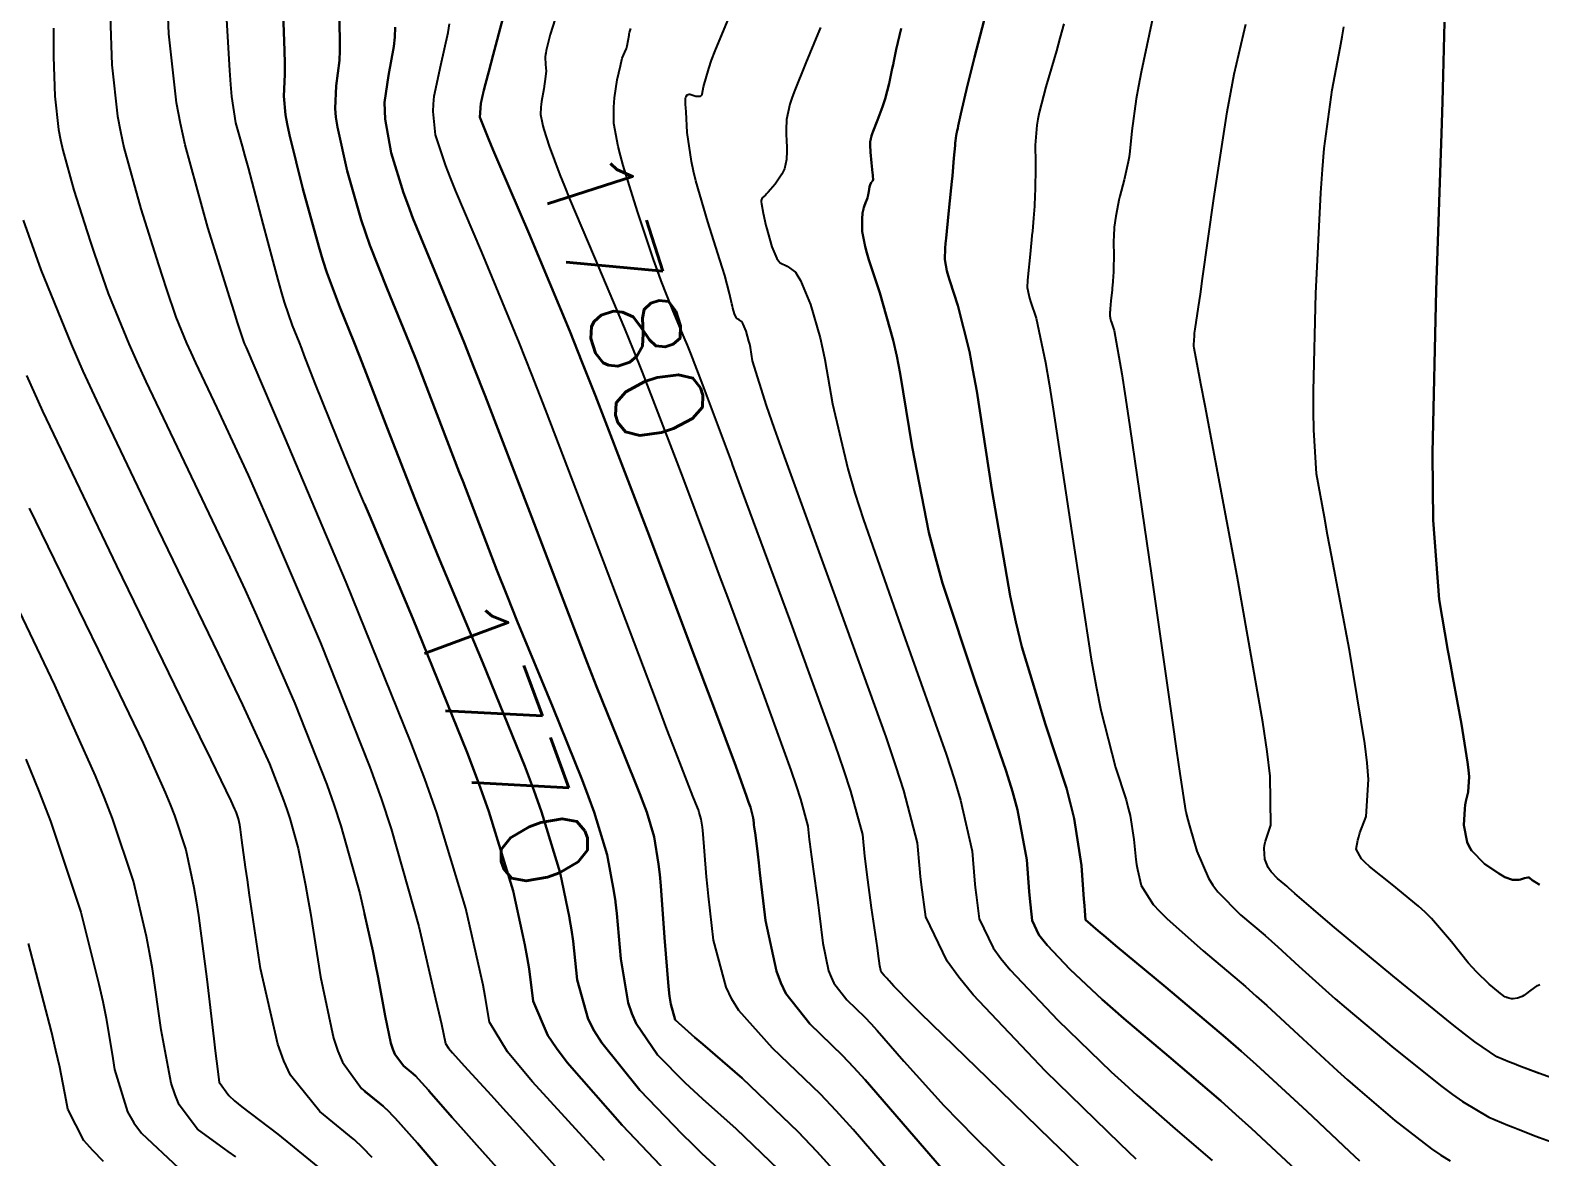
# Model space of a CAD drawing. Header units: metres. Extents: x 837475 to 838479, y 1189012 to 1191015.
# Drawn here: x 837810.7 to 837875, y 1189465.3 to 1189513.3 of the extents above; entities that cross this region are included whole.
import ezdxf

# ---------------------------------------------------------------- set-up
doc = ezdxf.new("R2010")
doc.units = ezdxf.units.M
doc.header["$LTSCALE"] = 0.3
doc.layers.add('COTAS 10', color=1, linetype='Continuous')
doc.layers.add('COTAS INT', color=252, linetype='Continuous')
doc.styles.get("Standard").update_dxf_attribs({"font": 'simplex.shx'})

msp = doc.modelspace()

# ---------------------------------------------------------------- linework, layer by layer
at = {"layer": 'COTAS 10'}
for points in [[(837821.414, 1189515.208), (837821.518, 1189512.429), (837821.53, 1189511.871), (837821.534, 1189511.406), (837821.491, 1189510.491), (837821.56, 1189509.695), (837821.636, 1189509.304), (837821.735, 1189508.839), (837822.297, 1189506.545), (837822.977, 1189504.082), (837823.15, 1189503.511), (837823.318, 1189502.988), (837823.869, 1189501.5), (837824.489, 1189499.999), (837824.7, 1189499.468), (837824.927, 1189498.886), (837825.89, 1189496.371), (837827.083, 1189493.319), (837825.89, 1189496.371), (837824.927, 1189498.886), (837824.7, 1189499.468), (837824.489, 1189499.999), (837823.869, 1189501.5), (837823.318, 1189502.988), (837823.15, 1189503.511), (837822.977, 1189504.082), (837822.297, 1189506.545), (837821.735, 1189508.839), (837821.636, 1189509.304), (837821.56, 1189509.695), (837821.491, 1189510.491), (837821.534, 1189511.406), (837821.53, 1189511.871), (837821.518, 1189512.429), (837821.414, 1189515.208)], [(837867.276, 1189465.172), (837866.848, 1189465.566), (837865.03, 1189467.28), (837862.875, 1189469.272), (837862.234, 1189469.842), (837861.575, 1189470.419), (837859.035, 1189472.567), (837856.89, 1189474.343), (837856.48, 1189474.686), (837856.149, 1189474.964), (837855.617, 1189475.43), (837855.583, 1189475.811), (837855.566, 1189476.036), (837855.545, 1189476.313), (837855.443, 1189477.743), (837855.132, 1189479.738), (837854.979, 1189480.37), (837854.798, 1189481.038), (837853.904, 1189483.739), (837852.897, 1189487.053), (837852.645, 1189488.108), (837852.404, 1189489.222), (837851.63, 1189493.739), (837850.983, 1189497.924), (837850.822, 1189498.829), (837850.669, 1189499.624), (837850.184, 1189501.578), (837849.835, 1189502.63), (837849.768, 1189502.857), (837849.713, 1189503.055), (837849.623, 1189503.536), (837849.643, 1189504.015), (837849.658, 1189504.211), (837849.677, 1189504.436), (837849.78, 1189505.478), (837849.895, 1189506.586), (837849.921, 1189506.852), (837849.945, 1189507.1), (837850.012, 1189507.848), (837850.058, 1189508.38), (837850.069, 1189508.492), (837850.08, 1189508.588), (837850.111, 1189508.808), (837850.156, 1189509.023), (837850.175, 1189509.117), (837850.197, 1189509.224), (837850.301, 1189509.736), (837850.59, 1189510.951), (837850.729, 1189511.503), (837850.893, 1189512.148), (837851.698, 1189515.255)], [(837851.698, 1189515.255), (837850.893, 1189512.148), (837850.729, 1189511.503), (837850.59, 1189510.951), (837850.301, 1189509.736), (837850.197, 1189509.224), (837850.175, 1189509.117), (837850.156, 1189509.023), (837850.111, 1189508.808), (837850.08, 1189508.588), (837850.069, 1189508.492), (837850.058, 1189508.38), (837850.012, 1189507.848), (837849.945, 1189507.1), (837849.921, 1189506.852), (837849.895, 1189506.586), (837849.78, 1189505.478), (837849.677, 1189504.436), (837849.658, 1189504.211), (837849.643, 1189504.015), (837849.623, 1189503.536), (837849.713, 1189503.055), (837849.768, 1189502.857), (837849.835, 1189502.63), (837850.184, 1189501.578), (837850.669, 1189499.624), (837850.822, 1189498.829), (837850.983, 1189497.924), (837851.63, 1189493.739), (837852.404, 1189489.222), (837852.645, 1189488.108), (837852.897, 1189487.053), (837853.904, 1189483.739), (837854.798, 1189481.038), (837854.979, 1189480.37), (837855.132, 1189479.738), (837855.443, 1189477.743), (837855.545, 1189476.313), (837855.566, 1189476.036), (837855.583, 1189475.811), (837855.617, 1189475.43), (837856.149, 1189474.964), (837856.48, 1189474.686), (837856.89, 1189474.343), (837859.035, 1189472.567), (837861.575, 1189470.419), (837862.234, 1189469.842), (837862.875, 1189469.272), (837865.03, 1189467.28), (837866.848, 1189465.566), (837867.276, 1189465.172)], [(837833.032, 1189513.773), (837832.83, 1189513.116), (837832.661, 1189512.426), (837832.642, 1189512.321), (837832.634, 1189512.277), (837832.616, 1189512.147), (837832.623, 1189511.83), (837832.65, 1189511.551), (837832.645, 1189511.445), (837832.634, 1189511.327), (837832.55, 1189510.797), (837832.455, 1189510.258), (837832.439, 1189510.135), (837832.426, 1189510.023), (837832.414, 1189509.712), (837832.479, 1189509.359), (837832.514, 1189509.221), (837832.557, 1189509.066), (837832.776, 1189508.358), (837833.235, 1189507.137), (837833.43, 1189506.657), (837833.653, 1189506.117), (837834.705, 1189503.654), (837835.989, 1189500.599), (837836.359, 1189499.685), (837836.735, 1189498.741), (837838.146, 1189495.086), (837838.466, 1189494.236), (837839.602, 1189491.211), (837840.006, 1189490.129), (837840.411, 1189489.042), (837841.879, 1189485.086), (837843.069, 1189481.793), (837843.298, 1189481.126), (837843.485, 1189480.564), (837843.799, 1189479.418), (837843.854, 1189478.845), (837843.878, 1189478.644), (837843.905, 1189478.426), (837844.035, 1189477.487), (837844.188, 1189476.376), (837844.231, 1189476.049), (837844.273, 1189475.714), (837844.428, 1189474.436), (837844.68, 1189473.255), (837844.784, 1189472.982), (837844.903, 1189472.733), (837845.456, 1189472.026), (837846.223, 1189471.287), (837846.477, 1189471.018), (837846.749, 1189470.72), (837847.88, 1189469.41), (837849.585, 1189467.531), (837850.219, 1189466.874), (837850.922, 1189466.158), (837854.046, 1189463.08)], [(837833.032, 1189513.773), (837832.83, 1189513.116), (837832.661, 1189512.426), (837832.642, 1189512.321), (837832.634, 1189512.277), (837832.616, 1189512.147), (837832.623, 1189511.83), (837832.65, 1189511.551), (837832.645, 1189511.445), (837832.634, 1189511.327), (837832.55, 1189510.797), (837832.455, 1189510.258), (837832.439, 1189510.135), (837832.426, 1189510.023), (837832.414, 1189509.712), (837832.479, 1189509.359), (837832.514, 1189509.221), (837832.557, 1189509.066), (837832.776, 1189508.358), (837833.235, 1189507.137), (837833.43, 1189506.657), (837833.653, 1189506.117), (837834.705, 1189503.654), (837835.989, 1189500.599), (837836.359, 1189499.685), (837836.735, 1189498.741), (837838.146, 1189495.086), (837838.466, 1189494.236), (837839.602, 1189491.211), (837840.006, 1189490.129), (837840.411, 1189489.042), (837841.879, 1189485.086), (837843.069, 1189481.793), (837843.298, 1189481.126), (837843.485, 1189480.564), (837843.799, 1189479.418), (837843.854, 1189478.845), (837843.878, 1189478.644), (837843.905, 1189478.426), (837844.035, 1189477.487), (837844.188, 1189476.376), (837844.231, 1189476.049), (837844.273, 1189475.714), (837844.428, 1189474.436), (837844.68, 1189473.255), (837844.784, 1189472.982), (837844.903, 1189472.733), (837845.456, 1189472.026), (837846.223, 1189471.287), (837846.477, 1189471.018), (837846.749, 1189470.72), (837847.88, 1189469.41), (837849.585, 1189467.531), (837850.219, 1189466.874), (837850.922, 1189466.158), (837854.046, 1189463.08)], [(837870.891, 1189513.632), (837870.842, 1189511.367), (837870.808, 1189510.24), (837870.766, 1189508.896), (837870.542, 1189502.234), (837870.39, 1189495.301), (837870.393, 1189493.786), (837870.416, 1189492.446), (837870.665, 1189489.069), (837871.04, 1189486.895), (837871.143, 1189486.315), (837871.245, 1189485.744), (837871.613, 1189483.758), (837871.88, 1189482.145), (837871.92, 1189481.809), (837871.944, 1189481.521), (837871.906, 1189480.881), (837871.796, 1189480.464), (837871.774, 1189480.317), (837871.756, 1189480.157), (837871.724, 1189479.464), (837871.854, 1189478.735), (837871.939, 1189478.552), (837872.045, 1189478.376), (837872.601, 1189477.811), (837873.206, 1189477.395), (837873.342, 1189477.314), (837873.464, 1189477.247), (837873.792, 1189477.13), (837874.014, 1189477.128), (837874.07, 1189477.134), (837874.123, 1189477.143), (837874.294, 1189477.2), (837874.441, 1189477.234), (837874.478, 1189477.228), (837874.514, 1189477.216), (837874.632, 1189477.117), (837874.92346, 1189476.93382)], [(837874.955, 1189476.914), (837874.632, 1189477.117), (837874.514, 1189477.216), (837874.478, 1189477.228), (837874.441, 1189477.234), (837874.294, 1189477.2), (837874.123, 1189477.143), (837874.07, 1189477.134), (837874.014, 1189477.128), (837873.792, 1189477.13), (837873.464, 1189477.247), (837873.342, 1189477.314), (837873.206, 1189477.395), (837872.601, 1189477.811), (837872.045, 1189478.376), (837871.939, 1189478.552), (837871.854, 1189478.735), (837871.724, 1189479.464), (837871.756, 1189480.157), (837871.774, 1189480.317), (837871.796, 1189480.464), (837871.906, 1189480.881), (837871.944, 1189481.521), (837871.92, 1189481.809), (837871.88, 1189482.145), (837871.613, 1189483.758), (837871.245, 1189485.744), (837871.143, 1189486.315), (837871.04, 1189486.895), (837870.665, 1189489.069), (837870.416, 1189492.446), (837870.393, 1189493.786), (837870.39, 1189495.301), (837870.542, 1189502.234), (837870.766, 1189508.896), (837870.808, 1189510.24), (837870.842, 1189511.367), (837870.891, 1189513.632)], [(837810.392, 1189505.206), (837811.141, 1189503.092), (837812.432, 1189499.927), (837812.939, 1189498.788), (837813.512, 1189497.536), (837816.123, 1189492.062), (837818.699, 1189486.746), (837819.249, 1189485.593), (837819.729, 1189484.578), (837820.872, 1189482.062), (837821.477, 1189480.528), (837821.616, 1189480.132), (837821.743, 1189479.749), (837822.102, 1189478.467), (837822.417, 1189476.899), (837822.517, 1189476.335), (837822.623, 1189475.714), (837823.05, 1189473.001), (837823.6, 1189470.397), (837823.783, 1189469.845), (837823.979, 1189469.366), (837824.797, 1189468.244), (837825.712, 1189467.495), (837825.97, 1189467.252), (837826.103, 1189467.119), (837826.23, 1189466.992), (837827.182, 1189465.924), (837828.475, 1189464.406)], [(837840.5, 1189464.365), (837839.287, 1189465.48), (837838.884, 1189465.876), (837838.451, 1189466.308), (837836.644, 1189468.182), (837835.018, 1189470.189), (837834.7, 1189470.707), (837834.438, 1189471.207), (837833.969, 1189472.874), (837833.8, 1189474.52), (837833.727, 1189475.008), (837833.647, 1189475.49), (837833.643, 1189475.509), (837833.248, 1189477.431), (837832.458, 1189480.026), (837832.126, 1189480.95), (837831.744, 1189481.964), (837829.954, 1189486.371), (837828.047, 1189490.939), (837827.591, 1189492.056), (837827.165, 1189493.108), (837827.083, 1189493.319), (837827.165, 1189493.108), (837827.591, 1189492.056), (837828.047, 1189490.939), (837829.954, 1189486.371), (837831.744, 1189481.964), (837832.126, 1189480.95), (837832.458, 1189480.026), (837833.248, 1189477.431), (837833.643, 1189475.509), (837833.647, 1189475.49), (837833.727, 1189475.008), (837833.8, 1189474.52), (837833.969, 1189472.874), (837834.438, 1189471.207), (837834.7, 1189470.707), (837835.018, 1189470.189), (837836.644, 1189468.182), (837838.451, 1189466.308), (837838.884, 1189465.876), (837839.287, 1189465.48), (837840.5, 1189464.365)], [(837813.815, 1189465.139), (837813.352, 1189465.605), (837812.971, 1189466.041), (837812.293, 1189467.376), (837812.223, 1189467.748), (837811.955, 1189469.155), (837811.79, 1189469.87), (837811.593, 1189470.682), (837810.621, 1189474.421)], [(837828.475, 1189464.406), (837827.182, 1189465.924), (837826.23, 1189466.992), (837826.103, 1189467.119), (837825.97, 1189467.252), (837825.712, 1189467.495), (837824.92346, 1189468.14048)]]:
    msp.add_lwpolyline(points, dxfattribs=at)
at = {"layer": 'COTAS INT'}
for points in [[(837835.14, 1189465.186), (837832.075, 1189468.54), (837831.488, 1189469.23), (837831.013, 1189469.816), (837830.239, 1189471.072), (837830.064, 1189472.167), (837829.967, 1189472.652), (837829.848, 1189473.215), (837829.241, 1189475.907), (837828.005, 1189479.987), (837827.49, 1189481.425), (837826.9, 1189482.998), (837824.144, 1189489.794), (837821.519, 1189495.994), (837821.011, 1189497.191), (837820.598, 1189498.162), (837819.899, 1189499.794), (837819.831, 1189499.936), (837819.817, 1189499.969), (837819.803, 1189499.998), (837819.77, 1189500.08), (837819.523, 1189500.857), (837819.375, 1189501.324), (837819.193, 1189501.901), (837818.25, 1189504.896), (837817.285, 1189508.417), (837817.089, 1189509.325), (837816.925, 1189510.205), (837816.591, 1189513.144), (837816.488, 1189515.614)], [(837823.818, 1189515.189), (837823.874, 1189512.925), (837823.868, 1189512.434), (837823.853, 1189512.002), (837823.718, 1189510.931), (837823.67, 1189509.957), (837823.709, 1189509.587), (837823.77, 1189509.172), (837824.181, 1189507.308), (837824.781, 1189505.229), (837824.963, 1189504.679), (837825.151, 1189504.139), (837825.884, 1189502.281), (837826.827, 1189499.998), (837827.148, 1189499.19), (837827.494, 1189498.306), (837828.957, 1189494.48), (837829.116, 1189494.068), (837830.559, 1189490.317), (837830.993, 1189489.22), (837831.422, 1189488.148), (837832.935, 1189484.48), (837834.194, 1189481.381), (837834.462, 1189480.668), (837834.696, 1189480.018), (837835.251, 1189478.194), (837835.541, 1189476.655), (837835.604, 1189476.211), (837835.541, 1189476.655), (837835.251, 1189478.194), (837834.696, 1189480.018), (837834.462, 1189480.668), (837834.194, 1189481.381), (837832.935, 1189484.48), (837831.422, 1189488.148), (837830.993, 1189489.22), (837830.559, 1189490.317), (837829.116, 1189494.068), (837828.957, 1189494.48), (837827.494, 1189498.306), (837827.148, 1189499.19), (837826.827, 1189499.998), (837825.884, 1189502.281), (837825.151, 1189504.139), (837824.963, 1189504.679), (837824.781, 1189505.229), (837824.181, 1189507.308), (837823.77, 1189509.172), (837823.709, 1189509.587), (837823.67, 1189509.957), (837823.718, 1189510.931), (837823.853, 1189512.002), (837823.868, 1189512.434), (837823.874, 1189512.925), (837823.818, 1189515.189)], [(837824.92346, 1189493.13372), (837825.146, 1189492.606), (837826.974, 1189488.261), (837829.294, 1189482.547), (837829.789, 1189481.233), (837830.22, 1189480.034), (837831.244, 1189476.669), (837831.659, 1189474.759), (837831.244, 1189476.669), (837830.22, 1189480.034), (837829.789, 1189481.233), (837829.294, 1189482.547), (837826.974, 1189488.261), (837825.146, 1189492.606), (837824.672, 1189493.73), (837824.188, 1189494.891), (837823.771, 1189495.899), (837822.822, 1189498.261), (837822.361, 1189499.466), (837822.252, 1189499.745), (837822.151, 1189499.999), (837821.854, 1189500.719), (837821.514, 1189501.725), (837821.385, 1189502.161), (837821.242, 1189502.664), (837820.604, 1189505.049), (837819.98, 1189507.431), (837819.846, 1189507.932), (837819.729, 1189508.365), (837819.447, 1189509.358), (837819.276, 1189510.473), (837819.23, 1189510.984), (837819.183, 1189511.582), (837819.018, 1189514.47)], [(837857.766, 1189465.249), (837857.093, 1189465.893), (837853.908, 1189468.988), (837850.83, 1189472.243), (837850.225, 1189472.989), (837849.726, 1189473.668), (837848.818, 1189475.557), (837848.636, 1189476.922), (837848.595, 1189477.269), (837848.558, 1189477.604), (837848.46, 1189478.704), (837847.88, 1189480.935), (837847.54, 1189481.982), (837847.121, 1189483.215), (837844.961, 1189489.223), (837842.798, 1189495.151), (837842.378, 1189496.335), (837842.035, 1189497.319), (837841.443, 1189499.223), (837841.347, 1189499.786), (837841.318, 1189499.926), (837841.287, 1189500.059), (837841.164, 1189500.481), (837841.039, 1189500.785), (837841.006, 1189500.844), (837840.975, 1189500.892), (837840.87, 1189500.971), (837840.78, 1189501.013), (837840.758, 1189501.037), (837840.737, 1189501.066), (837840.674, 1189501.217), (837840.608, 1189501.463), (837840.586, 1189501.553), (837840.563, 1189501.652), (837840.464, 1189502.088), (837840.256, 1189502.858), (837840.163, 1189503.168), (837840.054, 1189503.52), (837839.536, 1189505.141), (837839.026, 1189506.876), (837838.922, 1189507.3), (837838.836, 1189507.7), (837838.66, 1189508.94), (837838.608, 1189509.819), (837838.599, 1189509.991), (837838.592, 1189510.132), (837838.587, 1189510.386), (837838.604, 1189510.44), (837838.611, 1189510.456), (837838.619, 1189510.473), (837838.656, 1189510.536), (837838.738, 1189510.568), (837838.775, 1189510.565), (837838.817, 1189510.557), (837839.02, 1189510.485), (837839.218, 1189510.482), (837839.258, 1189510.517), (837839.292, 1189510.568), (837839.359, 1189510.881), (837839.574, 1189511.666), (837839.7, 1189512.015), (837839.856, 1189512.42), (837840.662, 1189514.356)], [(837857.766, 1189465.249), (837857.093, 1189465.893), (837853.908, 1189468.988), (837850.83, 1189472.243), (837850.225, 1189472.989), (837849.726, 1189473.668), (837848.818, 1189475.557), (837848.636, 1189476.922), (837848.595, 1189477.269), (837848.558, 1189477.604), (837848.46, 1189478.704), (837847.88, 1189480.935), (837847.54, 1189481.982), (837847.121, 1189483.215), (837844.961, 1189489.223), (837842.798, 1189495.151), (837842.378, 1189496.335), (837842.035, 1189497.319), (837841.443, 1189499.223), (837841.347, 1189499.786), (837841.318, 1189499.926), (837841.287, 1189500.059), (837841.164, 1189500.481), (837841.039, 1189500.785), (837841.006, 1189500.844), (837840.975, 1189500.892), (837840.87, 1189500.971), (837840.78, 1189501.013), (837840.758, 1189501.037), (837840.737, 1189501.066), (837840.674, 1189501.217), (837840.608, 1189501.463), (837840.586, 1189501.553), (837840.563, 1189501.652), (837840.464, 1189502.088), (837840.256, 1189502.858), (837840.163, 1189503.168), (837840.054, 1189503.52), (837839.536, 1189505.141), (837839.026, 1189506.876), (837838.922, 1189507.3), (837838.836, 1189507.7), (837838.66, 1189508.94), (837838.608, 1189509.819), (837838.599, 1189509.991), (837838.592, 1189510.132), (837838.587, 1189510.386), (837838.604, 1189510.44), (837838.611, 1189510.456), (837838.619, 1189510.473), (837838.656, 1189510.536), (837838.738, 1189510.568), (837838.775, 1189510.565), (837838.817, 1189510.557), (837839.02, 1189510.485), (837839.218, 1189510.482), (837839.258, 1189510.517), (837839.292, 1189510.568), (837839.359, 1189510.881), (837839.574, 1189511.666), (837839.7, 1189512.015), (837839.856, 1189512.42), (837840.662, 1189514.356)], [(837858.57, 1189514.248), (837857.987, 1189511.506), (837857.871, 1189510.905), (837857.774, 1189510.372), (837857.587, 1189509.016), (837857.5, 1189508.141), (837857.466, 1189507.911), (837857.428, 1189507.686), (837857.254, 1189506.919), (837857.077, 1189506.237), (837857.036, 1189506.066), (837857, 1189505.903), (837856.9, 1189505.378), (837856.84, 1189504.908), (837856.829, 1189504.78), (837856.821, 1189504.652), (837856.811, 1189504.197), (837856.815, 1189503.779), (837856.815, 1189503.576), (837856.81, 1189503.26), (837856.801, 1189502.984), (837856.793, 1189502.838), (837856.776, 1189502.587), (837856.752, 1189502.313), (837856.744, 1189502.227), (837856.735, 1189502.136), (837856.697, 1189501.77), (837856.664, 1189501.434), (837856.658, 1189501.361), (837856.653, 1189501.297), (837856.646, 1189501.143), (837856.676, 1189500.987), (837856.693, 1189500.923), (837856.715, 1189500.85), (837856.828, 1189500.51), (837857.157, 1189498.668), (837857.315, 1189497.648), (837857.503, 1189496.407), (837858.421, 1189490.082), (837859.316, 1189483.823), (837859.489, 1189482.623), (837859.63, 1189481.655), (837859.866, 1189480.082), (837859.886, 1189480.023), (837859.89, 1189480.008), (837859.893, 1189479.994), (837859.9, 1189479.95), (837859.97, 1189479.682), (837860.014, 1189479.527), (837860.068, 1189479.337), (837860.35, 1189478.356), (837860.848, 1189477.206), (837861.038, 1189476.908), (837861.25, 1189476.619), (837862.206, 1189475.649), (837863.259, 1189474.759), (837863.532, 1189474.52), (837863.797, 1189474.284), (837864.69, 1189473.459), (837865.824, 1189472.433), (837866.241, 1189472.071), (837866.703, 1189471.675), (837868.743, 1189469.962), (837870.781, 1189468.337), (837871.241, 1189467.995), (837871.657, 1189467.701), (837872.782, 1189467.032), (837873.596, 1189466.689), (837873.815, 1189466.599), (837874.031, 1189466.513), (837874.789, 1189466.222), (837874.92346, 1189466.17117)], [(837858.57, 1189514.248), (837857.987, 1189511.506), (837857.871, 1189510.905), (837857.774, 1189510.372), (837857.587, 1189509.016), (837857.5, 1189508.141), (837857.466, 1189507.911), (837857.428, 1189507.686), (837857.254, 1189506.919), (837857.077, 1189506.237), (837857.036, 1189506.066), (837857, 1189505.903), (837856.9, 1189505.378), (837856.84, 1189504.908), (837856.829, 1189504.78), (837856.821, 1189504.652), (837856.811, 1189504.197), (837856.815, 1189503.779), (837856.815, 1189503.576), (837856.81, 1189503.26), (837856.801, 1189502.984), (837856.793, 1189502.838), (837856.776, 1189502.587), (837856.752, 1189502.313), (837856.744, 1189502.227), (837856.735, 1189502.136), (837856.697, 1189501.77), (837856.664, 1189501.434), (837856.658, 1189501.361), (837856.653, 1189501.297), (837856.646, 1189501.143), (837856.676, 1189500.987), (837856.693, 1189500.923), (837856.715, 1189500.85), (837856.828, 1189500.51), (837857.157, 1189498.668), (837857.315, 1189497.648), (837857.503, 1189496.407), (837858.421, 1189490.082), (837859.316, 1189483.823), (837859.489, 1189482.623), (837859.63, 1189481.655), (837859.866, 1189480.082), (837859.886, 1189480.023), (837859.89, 1189480.008), (837859.893, 1189479.994), (837859.9, 1189479.95), (837859.97, 1189479.682), (837860.014, 1189479.527), (837860.068, 1189479.337), (837860.35, 1189478.356), (837860.848, 1189477.206), (837861.038, 1189476.908), (837861.25, 1189476.619), (837862.206, 1189475.649), (837863.259, 1189474.759), (837863.532, 1189474.52), (837863.797, 1189474.284), (837864.69, 1189473.459), (837865.824, 1189472.433), (837866.241, 1189472.071), (837866.703, 1189471.675), (837868.743, 1189469.962), (837870.781, 1189468.337), (837871.241, 1189467.995), (837871.657, 1189467.701), (837872.782, 1189467.032), (837873.596, 1189466.689), (837873.815, 1189466.599), (837874.031, 1189466.513), (837874.789, 1189466.222), (837875.408, 1189465.988)], [(837814.09, 1189513.89), (837814.165, 1189511.818), (837814.413, 1189509.634), (837814.535, 1189508.98), (837814.68, 1189508.304), (837815.397, 1189505.687), (837816.155, 1189503.305), (837816.326, 1189502.777), (837816.479, 1189502.306), (837816.894, 1189501.084), (837817.346, 1189499.974), (837817.524, 1189499.575), (837817.725, 1189499.136), (837818.641, 1189497.216), (837819.965, 1189494.357), (837820.424, 1189493.325), (837820.922, 1189492.188), (837823.053, 1189487.216), (837825.15, 1189481.927), (837825.626, 1189480.59), (837826.057, 1189479.309), (837827.237, 1189475.145), (837827.95, 1189472.069), (837828.086, 1189471.474), (837828.196, 1189470.99), (837828.374, 1189470.171), (837828.5, 1189469.969), (837828.577, 1189469.874), (837828.672, 1189469.762), (837829.169, 1189469.218), (837830.313, 1189467.972), (837830.816, 1189467.417), (837831.399, 1189466.772), (837834.179, 1189463.685)], [(837848.724, 1189463.031), (837845.722, 1189466.506), (837845.001, 1189467.296), (837844.327, 1189468.011), (837842.292, 1189469.969), (837840.857, 1189471.569), (837840.562, 1189472.057), (837840.311, 1189472.565), (837839.774, 1189474.562), (837839.565, 1189476.438), (837839.521, 1189476.868), (837839.482, 1189477.26), (837839.391, 1189478.357), (837839.339, 1189479.08), (837839.325, 1189479.237), (837839.31, 1189479.375), (837839.259, 1189479.718), (837839.172, 1189480.003), (837839.135, 1189480.104), (837839.094, 1189480.216), (837838.897, 1189480.699), (837838.173, 1189482.566), (837837.798, 1189483.549), (837837.348, 1189484.734), (837835.092, 1189490.699), (837832.626, 1189497.147), (837832.043, 1189498.636), (837831.503, 1189499.997), (837829.914, 1189503.844), (837828.817, 1189506.441), (837828.588, 1189507.014), (837828.391, 1189507.523), (837827.947, 1189508.835), (837827.84, 1189509.837), (837827.854, 1189510.152), (837827.888, 1189510.482), (837828.171, 1189511.81), (837828.49, 1189513.193), (837828.546, 1189513.559)], [(837848.724, 1189463.031), (837845.722, 1189466.506), (837845.001, 1189467.296), (837844.327, 1189468.011), (837842.292, 1189469.969), (837840.857, 1189471.569), (837840.562, 1189472.057), (837840.311, 1189472.565), (837839.774, 1189474.562), (837839.565, 1189476.438), (837839.521, 1189476.868), (837839.482, 1189477.26), (837839.391, 1189478.357), (837839.339, 1189479.08), (837839.325, 1189479.237), (837839.31, 1189479.375), (837839.259, 1189479.718), (837839.172, 1189480.003), (837839.135, 1189480.104), (837839.094, 1189480.216), (837838.897, 1189480.699), (837838.173, 1189482.566), (837837.798, 1189483.549), (837837.348, 1189484.734), (837835.092, 1189490.699), (837832.626, 1189497.147), (837832.043, 1189498.636), (837831.503, 1189499.997), (837829.914, 1189503.844), (837828.817, 1189506.441), (837828.588, 1189507.014), (837828.391, 1189507.523), (837827.947, 1189508.835), (837827.84, 1189509.837), (837827.854, 1189510.152), (837827.888, 1189510.482), (837828.171, 1189511.81), (837828.49, 1189513.193), (837828.546, 1189513.559)], [(837830.808, 1189513.789), (837830.398, 1189512.249), (837830.209, 1189511.538), (837830.398, 1189512.249), (837830.808, 1189513.789)], [(837854.69, 1189513.563), (837854.525, 1189512.96), (837854.373, 1189512.412), (837853.927, 1189510.882), (837853.636, 1189509.785), (837853.581, 1189509.509), (837853.538, 1189509.246), (837853.475, 1189508.397), (837853.481, 1189507.664), (837853.481, 1189507.474), (837853.48, 1189507.29), (837853.47, 1189506.673), (837853.451, 1189506.109), (837853.444, 1189505.958), (837853.436, 1189505.81), (837853.4, 1189505.295), (837853.351, 1189504.735), (837853.334, 1189504.559), (837853.316, 1189504.373), (837853.239, 1189503.624), (837853.17, 1189502.935), (837853.158, 1189502.786), (837853.148, 1189502.656), (837853.135, 1189502.339), (837853.194, 1189502.021), (837853.23, 1189501.89), (837853.275, 1189501.74), (837853.506, 1189501.044), (837853.913, 1189499.146), (837854.069, 1189498.239), (837854.243, 1189497.165), (837855.025, 1189491.91), (837855.86, 1189486.522), (837856.067, 1189485.366), (837856.264, 1189484.354), (837856.885, 1189481.91), (837857.342, 1189480.53), (837857.435, 1189480.189), (837857.512, 1189479.866), (837857.672, 1189478.847), (837857.758, 1189477.997), (837857.79, 1189477.781), (837857.826, 1189477.574), (837857.984, 1189476.893), (837858.498, 1189476.085), (837858.759, 1189475.797), (837859.07, 1189475.481), (837860.62, 1189474.108), (837862.417, 1189472.589), (837862.883, 1189472.181), (837863.336, 1189471.778), (837864.86, 1189470.369), (837866.336, 1189469), (837866.759, 1189468.621), (837867.187, 1189468.244), (837868.784, 1189466.884), (837870.339, 1189465.689), (837870.742, 1189465.415), (837871.132, 1189465.166)], [(837854.69, 1189513.563), (837854.525, 1189512.96), (837854.373, 1189512.412), (837853.927, 1189510.882), (837853.636, 1189509.785), (837853.581, 1189509.509), (837853.538, 1189509.246), (837853.475, 1189508.397), (837853.481, 1189507.664), (837853.481, 1189507.474), (837853.48, 1189507.29), (837853.47, 1189506.673), (837853.451, 1189506.109), (837853.444, 1189505.958), (837853.436, 1189505.81), (837853.4, 1189505.295), (837853.351, 1189504.735), (837853.334, 1189504.559), (837853.316, 1189504.373), (837853.239, 1189503.624), (837853.17, 1189502.935), (837853.158, 1189502.786), (837853.148, 1189502.656), (837853.135, 1189502.339), (837853.194, 1189502.021), (837853.23, 1189501.89), (837853.275, 1189501.74), (837853.506, 1189501.044), (837853.913, 1189499.146), (837854.069, 1189498.239), (837854.243, 1189497.165), (837855.025, 1189491.91), (837855.86, 1189486.522), (837856.067, 1189485.366), (837856.264, 1189484.354), (837856.885, 1189481.91), (837857.342, 1189480.53), (837857.435, 1189480.189), (837857.512, 1189479.866), (837857.672, 1189478.847), (837857.758, 1189477.997), (837857.79, 1189477.781), (837857.826, 1189477.574), (837857.984, 1189476.893), (837858.498, 1189476.085), (837858.759, 1189475.797), (837859.07, 1189475.481), (837860.62, 1189474.108), (837862.417, 1189472.589), (837862.883, 1189472.181), (837863.336, 1189471.778), (837864.86, 1189470.369), (837866.336, 1189469), (837866.759, 1189468.621), (837867.187, 1189468.244), (837868.784, 1189466.884), (837870.339, 1189465.689), (837870.742, 1189465.415), (837871.132, 1189465.166)], [(837874.92346, 1189468.89123), (837874.061, 1189469.216), (837873.856, 1189469.296), (837873.668, 1189469.37), (837873.124, 1189469.593), (837872.181, 1189470.237), (837871.74, 1189470.576), (837871.222, 1189470.984), (837868.702, 1189473.041), (837866.219, 1189475.106), (837865.723, 1189475.52), (837865.312, 1189475.867), (837864.521, 1189476.548), (837864.259, 1189476.79), (837864.181, 1189476.859), (837864.101, 1189476.929), (837863.792, 1189477.19), (837863.51, 1189477.479), (837863.447, 1189477.566), (837863.391, 1189477.656), (837863.24, 1189478.009), (837863.215, 1189478.459), (837863.237, 1189478.609), (837863.272, 1189478.772), (837863.503, 1189479.454), (837863.475, 1189481.54), (837863.346, 1189482.588), (837863.165, 1189483.84), (837862.075, 1189490.058), (837860.7, 1189497.303), (837860.522, 1189498.242), (837860.235, 1189499.759), (837860.229, 1189499.84), (837860.229, 1189499.912), (837860.233, 1189500.09), (837860.246, 1189500.291), (837860.256, 1189500.395), (837860.284, 1189500.569), (837860.425, 1189501.522), (837860.503, 1189502.065), (837860.598, 1189502.728), (837861.079, 1189506.13), (837861.647, 1189509.815), (837861.796, 1189510.658), (837861.941, 1189511.423), (837862.437, 1189513.544)], [(837875.76, 1189468.597), (837874.94, 1189468.885), (837874.061, 1189469.216), (837873.856, 1189469.296), (837873.668, 1189469.37), (837873.124, 1189469.593), (837872.181, 1189470.237), (837871.74, 1189470.576), (837871.222, 1189470.984), (837868.702, 1189473.041), (837866.219, 1189475.106), (837865.723, 1189475.52), (837865.312, 1189475.867), (837864.521, 1189476.548), (837864.259, 1189476.79), (837864.181, 1189476.859), (837864.101, 1189476.929), (837863.792, 1189477.19), (837863.51, 1189477.479), (837863.447, 1189477.566), (837863.391, 1189477.656), (837863.24, 1189478.009), (837863.215, 1189478.459), (837863.237, 1189478.609), (837863.272, 1189478.772), (837863.503, 1189479.454), (837863.475, 1189481.54), (837863.346, 1189482.588), (837863.165, 1189483.84), (837862.075, 1189490.058), (837860.7, 1189497.303), (837860.522, 1189498.242), (837860.235, 1189499.759), (837860.229, 1189499.84), (837860.229, 1189499.912), (837860.233, 1189500.09), (837860.246, 1189500.291), (837860.256, 1189500.395), (837860.284, 1189500.569), (837860.425, 1189501.522), (837860.503, 1189502.065), (837860.598, 1189502.728), (837861.079, 1189506.13), (837861.647, 1189509.815), (837861.796, 1189510.658), (837861.941, 1189511.423), (837862.437, 1189513.544)], [(837811.68, 1189513.383), (837811.684, 1189512.749), (837811.691, 1189512.167), (837811.738, 1189510.493), (837811.901, 1189509.063), (837811.98, 1189508.634), (837812.076, 1189508.192), (837812.545, 1189506.479), (837813.117, 1189504.708), (837813.276, 1189504.23), (837813.436, 1189503.756), (837814.017, 1189502.088), (837814.889, 1189499.951), (837815.232, 1189499.182), (837815.619, 1189498.336), (837819.332, 1189490.551), (837819.836, 1189489.459), (837820.325, 1189488.383), (837821.963, 1189484.639), (837823.322, 1189481.189), (837823.636, 1189480.298), (837823.922, 1189479.435), (837824.728, 1189476.552), (837825.275, 1189474.11), (837825.397, 1189473.525), (837825.506, 1189472.981), (837825.796, 1189471.343), (837826.042, 1189470.178), (837826.124, 1189469.931), (837826.212, 1189469.716), (837826.578, 1189469.214), (837826.987, 1189468.879), (837827.103, 1189468.77), (837827.219, 1189468.654), (837827.645, 1189468.176), (837827.681, 1189468.136), (837828.65, 1189467.022), (837829.131, 1189466.48), (837829.7, 1189465.841), (837831.891, 1189463.398)], [(837826.231, 1189513.421), (837826.207, 1189512.997), (837826.171, 1189512.597), (837825.945, 1189511.37), (837825.779, 1189510.22), (837825.781, 1189509.869), (837825.805, 1189509.505), (837826.064, 1189508.071), (837826.586, 1189506.376), (837826.775, 1189505.846), (837826.984, 1189505.29), (837827.899, 1189503.063), (837829.165, 1189499.997), (837829.595, 1189498.913), (837830.06, 1189497.726), (837832.025, 1189492.59), (837833.954, 1189487.526), (837834.395, 1189486.385), (837834.797, 1189485.357), (837835.916, 1189482.59), (837836.644, 1189480.799), (837836.799, 1189480.386), (837836.934, 1189480.011), (837837.255, 1189478.956), (837837.439, 1189477.802), (837837.488, 1189477.364), (837837.535, 1189476.874), (837837.699, 1189474.676), (837837.864, 1189472.598), (837837.912, 1189472.184), (837837.961, 1189471.839), (837838.148, 1189471.178), (837838.703, 1189470.672), (837838.984, 1189470.426), (837839.321, 1189470.134), (837840.997, 1189468.697), (837843.386, 1189466.4), (837844.173, 1189465.567), (837845.013, 1189464.648)], [(837845.013, 1189464.648), (837844.173, 1189465.567), (837843.386, 1189466.4), (837840.997, 1189468.697), (837839.321, 1189470.134), (837838.984, 1189470.426), (837838.703, 1189470.672), (837838.148, 1189471.178), (837837.961, 1189471.839), (837837.912, 1189472.184), (837837.864, 1189472.598), (837837.699, 1189474.676), (837837.535, 1189476.874), (837837.488, 1189477.364), (837837.439, 1189477.802), (837837.255, 1189478.956), (837836.934, 1189480.011), (837836.799, 1189480.386), (837836.644, 1189480.799), (837835.916, 1189482.59), (837834.797, 1189485.357), (837834.395, 1189486.385), (837833.954, 1189487.526), (837832.025, 1189492.59), (837830.06, 1189497.726), (837829.595, 1189498.913), (837829.165, 1189499.997), (837827.899, 1189503.063), (837826.984, 1189505.29), (837826.775, 1189505.846), (837826.586, 1189506.376), (837826.064, 1189508.071), (837825.805, 1189509.505), (837825.781, 1189509.869), (837825.779, 1189510.22), (837825.945, 1189511.37), (837826.171, 1189512.597), (837826.207, 1189512.997), (837826.231, 1189513.421)], [(837855.468, 1189464.777), (837854.827, 1189465.4), (837854.154, 1189466.054), (837851.453, 1189468.671), (837849.069, 1189470.988), (837848.596, 1189471.452), (837848.203, 1189471.84), (837847.459, 1189472.6), (837847.262, 1189472.827), (837847.215, 1189472.879), (837847.171, 1189472.926), (837847.038, 1189473.054), (837846.942, 1189473.177), (837846.921, 1189473.22), (837846.903, 1189473.267), (837846.859, 1189473.472), (837846.789, 1189473.992), (837846.755, 1189474.238), (837846.714, 1189474.528), (837846.51, 1189475.945), (837846.301, 1189477.46), (837846.257, 1189477.813), (837846.219, 1189478.136), (837846.129, 1189479.061), (837845.623, 1189480.911), (837845.322, 1189481.817), (837844.951, 1189482.894), (837843.032, 1189488.206), (837841.018, 1189493.649), (837840.589, 1189494.809), (837840.553, 1189494.908), (837840.214, 1189495.818), (837839.323, 1189498.206), (837838.808, 1189499.54), (837838.671, 1189499.885), (837838.536, 1189500.219), (837838.067, 1189501.334), (837837.557, 1189502.62), (837837.395, 1189503.062), (837837.225, 1189503.54), (837836.539, 1189505.576), (837835.933, 1189507.537), (837835.814, 1189507.967), (837835.716, 1189508.35), (837835.537, 1189509.326), (837835.535, 1189510.011), (837835.548, 1189510.21), (837835.567, 1189510.413), (837835.684, 1189511.179), (837835.813, 1189511.773), (837835.828, 1189511.842), (837835.863, 1189511.98), (837835.896, 1189512.098), (837835.998, 1189512.361), (837836.076, 1189512.519), (837836.093, 1189512.571), (837836.108, 1189512.626), (837836.148, 1189512.856), (837836.182, 1189513.089), (837836.193, 1189513.146), (837836.206, 1189513.2), (837836.259, 1189513.368)], [(837855.468, 1189464.777), (837854.827, 1189465.4), (837854.154, 1189466.054), (837851.453, 1189468.671), (837849.069, 1189470.988), (837848.596, 1189471.452), (837848.203, 1189471.84), (837847.459, 1189472.6), (837847.262, 1189472.827), (837847.215, 1189472.879), (837847.171, 1189472.926), (837847.038, 1189473.054), (837846.942, 1189473.177), (837846.921, 1189473.22), (837846.903, 1189473.267), (837846.859, 1189473.472), (837846.789, 1189473.992), (837846.755, 1189474.238), (837846.714, 1189474.528), (837846.51, 1189475.945), (837846.301, 1189477.46), (837846.257, 1189477.813), (837846.219, 1189478.136), (837846.129, 1189479.061), (837845.623, 1189480.911), (837845.322, 1189481.817), (837844.951, 1189482.894), (837843.032, 1189488.206), (837841.018, 1189493.649), (837840.589, 1189494.809), (837840.553, 1189494.908), (837840.214, 1189495.818), (837839.323, 1189498.206), (837838.808, 1189499.54), (837838.671, 1189499.885), (837838.536, 1189500.219), (837838.067, 1189501.334), (837837.557, 1189502.62), (837837.395, 1189503.062), (837837.225, 1189503.54), (837836.539, 1189505.576), (837835.933, 1189507.537), (837835.814, 1189507.967), (837835.716, 1189508.35), (837835.537, 1189509.326), (837835.535, 1189510.011), (837835.548, 1189510.21), (837835.567, 1189510.413), (837835.684, 1189511.179), (837835.813, 1189511.773), (837835.828, 1189511.842), (837835.863, 1189511.98), (837835.896, 1189512.098), (837835.998, 1189512.361), (837836.076, 1189512.519), (837836.093, 1189512.571), (837836.108, 1189512.626), (837836.148, 1189512.856), (837836.182, 1189513.089), (837836.193, 1189513.146), (837836.206, 1189513.2), (837836.259, 1189513.368)], [(837844.33, 1189513.411), (837844.224, 1189513.139), (837843.711, 1189511.909), (837843.211, 1189510.672), (837843.114, 1189510.395), (837843.034, 1189510.146), (837842.891, 1189509.486), (837842.873, 1189509.058), (837842.871, 1189508.957), (837842.872, 1189508.863), (837842.886, 1189508.584), (837842.9, 1189508.322), (837842.9, 1189508.149), (837842.884, 1189507.787), (837842.795, 1189507.388), (837842.747, 1189507.275), (837842.69, 1189507.161), (837842.403, 1189506.744), (837842.105, 1189506.398), (837842.041, 1189506.329), (837841.985, 1189506.273), (837841.852, 1189506.166), (837841.808, 1189506.047), (837841.809, 1189505.982), (837841.816, 1189505.903), (837841.887, 1189505.502), (837842.01, 1189504.985), (837842.049, 1189504.833), (837842.09, 1189504.677), (837842.259, 1189504.08), (837842.472, 1189503.576), (837842.541, 1189503.477), (837842.614, 1189503.397), (837842.916, 1189503.256), (837843.268, 1189502.99), (837843.373, 1189502.83), (837843.482, 1189502.634), (837843.902, 1189501.613), (837844.315, 1189500.198), (837844.419, 1189499.752), (837844.518, 1189499.283), (837844.839, 1189497.395), (837845.492, 1189494.62), (837845.8, 1189493.592), (837846.165, 1189492.452), (837847.942, 1189487.395), (837849.681, 1189482.484), (837850.02, 1189481.436), (837850.298, 1189480.522), (837850.79, 1189478.347), (837850.89, 1189477.119), (837850.921, 1189476.803), (837850.953, 1189476.497), (837851.082, 1189475.476), (837851.68, 1189474.233), (837852.008, 1189473.786), (837852.406, 1189473.295), (837854.432, 1189471.153), (837856.71, 1189468.966), (837857.268, 1189468.447), (837857.794, 1189467.966), (837859.43, 1189466.54), (837861.006, 1189465.185)], [(837844.33, 1189513.411), (837844.224, 1189513.139), (837843.711, 1189511.909), (837843.211, 1189510.672), (837843.114, 1189510.395), (837843.034, 1189510.146), (837842.891, 1189509.486), (837842.873, 1189509.058), (837842.871, 1189508.957), (837842.872, 1189508.863), (837842.886, 1189508.584), (837842.9, 1189508.322), (837842.9, 1189508.149), (837842.884, 1189507.787), (837842.795, 1189507.388), (837842.747, 1189507.275), (837842.69, 1189507.161), (837842.403, 1189506.744), (837842.105, 1189506.398), (837842.041, 1189506.329), (837841.985, 1189506.273), (837841.852, 1189506.166), (837841.808, 1189506.047), (837841.809, 1189505.982), (837841.816, 1189505.903), (837841.887, 1189505.502), (837842.01, 1189504.985), (837842.049, 1189504.833), (837842.09, 1189504.677), (837842.259, 1189504.08), (837842.472, 1189503.576), (837842.541, 1189503.477), (837842.614, 1189503.397), (837842.916, 1189503.256), (837843.268, 1189502.99), (837843.373, 1189502.83), (837843.482, 1189502.634), (837843.902, 1189501.613), (837844.315, 1189500.198), (837844.419, 1189499.752), (837844.518, 1189499.283), (837844.839, 1189497.395), (837845.492, 1189494.62), (837845.8, 1189493.592), (837846.165, 1189492.452), (837847.942, 1189487.395), (837849.681, 1189482.484), (837850.02, 1189481.436), (837850.298, 1189480.522), (837850.79, 1189478.347), (837850.89, 1189477.119), (837850.921, 1189476.803), (837850.953, 1189476.497), (837851.082, 1189475.476), (837851.68, 1189474.233), (837852.008, 1189473.786), (837852.406, 1189473.295), (837854.432, 1189471.153), (837856.71, 1189468.966), (837857.268, 1189468.447), (837857.794, 1189467.966), (837859.43, 1189466.54), (837861.006, 1189465.185)], [(837865.2, 1189464.191), (837862.676, 1189466.55), (837862.014, 1189467.149), (837861.367, 1189467.725), (837859.163, 1189469.611), (837857.24, 1189471.234), (837856.77, 1189471.645), (837856.327, 1189472.038), (837854.955, 1189473.317), (837853.982, 1189474.347), (837853.791, 1189474.583), (837853.633, 1189474.797), (837853.346, 1189475.395), (837853.271, 1189476.072), (837853.247, 1189476.337), (837853.222, 1189476.635), (837853.121, 1189477.99), (837852.717, 1189480.11), (837852.501, 1189480.889), (837852.24, 1189481.753), (837850.923, 1189485.567), (837849.531, 1189489.753), (837849.223, 1189490.85), (837848.948, 1189491.921), (837848.234, 1189495.567), (837847.723, 1189498.683), (837847.575, 1189499.42), (837847.425, 1189500.102), (837846.863, 1189502.112), (837846.395, 1189503.52), (837846.305, 1189503.823), (837846.232, 1189504.088), (837846.111, 1189504.733), (837846.108, 1189505.093), (837846.109, 1189505.179), (837846.111, 1189505.259), (837846.127, 1189505.501), (837846.159, 1189505.693), (837846.172, 1189505.743), (837846.186, 1189505.79), (837846.252, 1189505.949), (837846.319, 1189506.113), (837846.334, 1189506.163), (837846.348, 1189506.217), (837846.384, 1189506.428), (837846.418, 1189506.625), (837846.429, 1189506.669), (837846.441, 1189506.708), (837846.494, 1189506.809), (837846.541, 1189506.872), (837846.55, 1189506.888), (837846.558, 1189506.902), (837846.571, 1189506.944), (837846.562, 1189507.075), (837846.556, 1189507.144), (837846.548, 1189507.228), (837846.505, 1189507.652), (837846.463, 1189508.104), (837846.456, 1189508.206), (837846.451, 1189508.298), (837846.449, 1189508.544), (837846.503, 1189508.795), (837846.534, 1189508.889), (837846.571, 1189508.994), (837846.76, 1189509.462), (837846.977, 1189510.03), (837847.031, 1189510.197), (837847.083, 1189510.369), (837847.25, 1189511.026), (837847.389, 1189511.664), (837847.423, 1189511.824), (837847.456, 1189511.977), (837847.558, 1189512.469), (837847.77, 1189513.361)], [(837847.77, 1189513.361), (837847.558, 1189512.469), (837847.456, 1189511.977), (837847.423, 1189511.824), (837847.389, 1189511.664), (837847.25, 1189511.026), (837847.083, 1189510.369), (837847.031, 1189510.197), (837846.977, 1189510.03), (837846.76, 1189509.462), (837846.571, 1189508.994), (837846.534, 1189508.889), (837846.503, 1189508.795), (837846.449, 1189508.544), (837846.451, 1189508.298), (837846.456, 1189508.206), (837846.463, 1189508.104), (837846.505, 1189507.652), (837846.548, 1189507.228), (837846.556, 1189507.144), (837846.562, 1189507.075), (837846.571, 1189506.944), (837846.558, 1189506.902), (837846.55, 1189506.888), (837846.541, 1189506.872), (837846.494, 1189506.809), (837846.441, 1189506.708), (837846.429, 1189506.669), (837846.418, 1189506.625), (837846.384, 1189506.428), (837846.348, 1189506.217), (837846.334, 1189506.163), (837846.319, 1189506.113), (837846.252, 1189505.949), (837846.186, 1189505.79), (837846.172, 1189505.743), (837846.159, 1189505.693), (837846.127, 1189505.501), (837846.111, 1189505.259), (837846.109, 1189505.179), (837846.108, 1189505.093), (837846.111, 1189504.733), (837846.232, 1189504.088), (837846.305, 1189503.823), (837846.395, 1189503.52), (837846.863, 1189502.112), (837847.425, 1189500.102), (837847.575, 1189499.42), (837847.723, 1189498.683), (837848.234, 1189495.567), (837848.948, 1189491.921), (837849.223, 1189490.85), (837849.531, 1189489.753), (837850.923, 1189485.567), (837852.24, 1189481.753), (837852.501, 1189480.889), (837852.717, 1189480.11), (837853.121, 1189477.99), (837853.222, 1189476.635), (837853.247, 1189476.337), (837853.271, 1189476.072), (837853.346, 1189475.395), (837853.633, 1189474.797), (837853.791, 1189474.583), (837853.982, 1189474.347), (837854.955, 1189473.317), (837856.327, 1189472.038), (837856.77, 1189471.645), (837857.24, 1189471.234), (837859.163, 1189469.611), (837861.367, 1189467.725), (837862.014, 1189467.149), (837862.676, 1189466.55), (837865.2, 1189464.191)], [(837874.92346, 1189472.64763), (837874.892, 1189472.64), (837874.825, 1189472.613), (837874.575, 1189472.441), (837874.33, 1189472.246), (837874.266, 1189472.206), (837874.204, 1189472.171), (837873.996, 1189472.095), (837873.821, 1189472.071), (837873.779, 1189472.07), (837873.741, 1189472.07), (837873.631, 1189472.09), (837873.551, 1189472.12), (837873.532, 1189472.127), (837873.515, 1189472.134), (837873.466, 1189472.154), (837873.339, 1189472.246), (837873.273, 1189472.299), (837873.194, 1189472.362), (837872.797, 1189472.689), (837872.256, 1189473.21), (837872.087, 1189473.397), (837871.908, 1189473.603), (837871.192, 1189474.498), (837870.334, 1189475.489), (837870.067, 1189475.755), (837869.787, 1189476.016), (837868.668, 1189476.93), (837867.701, 1189477.701), (837867.516, 1189477.873), (837867.368, 1189478.027), (837867.135, 1189478.433), (837867.202, 1189478.823), (837867.244, 1189478.967), (837867.295, 1189479.126), (837867.565, 1189479.83), (837867.658, 1189481.406), (837867.598, 1189482.114), (837867.501, 1189482.941), (837866.844, 1189486.908), (837866.083, 1189490.941), (837865.921, 1189491.809), (837865.781, 1189492.569), (837865.45, 1189494.414), (837865.328, 1189496.285), (837865.319, 1189497.061), (837865.321, 1189497.948), (837865.42, 1189502.085), (837865.629, 1189506.375), (837865.701, 1189507.358), (837865.779, 1189508.253), (837866.112, 1189510.749), (837866.453, 1189512.549), (837866.536, 1189513.005), (837866.613, 1189513.443)], [(837874.958, 1189472.656), (837874.892, 1189472.64), (837874.825, 1189472.613), (837874.575, 1189472.441), (837874.33, 1189472.246), (837874.266, 1189472.206), (837874.204, 1189472.171), (837873.996, 1189472.095), (837873.821, 1189472.071), (837873.779, 1189472.07), (837873.741, 1189472.07), (837873.631, 1189472.09), (837873.551, 1189472.12), (837873.532, 1189472.127), (837873.515, 1189472.134), (837873.466, 1189472.154), (837873.339, 1189472.246), (837873.273, 1189472.299), (837873.194, 1189472.362), (837872.797, 1189472.689), (837872.256, 1189473.21), (837872.087, 1189473.397), (837871.908, 1189473.603), (837871.192, 1189474.498), (837870.334, 1189475.489), (837870.067, 1189475.755), (837869.787, 1189476.016), (837868.668, 1189476.93), (837867.701, 1189477.701), (837867.516, 1189477.873), (837867.368, 1189478.027), (837867.135, 1189478.433), (837867.202, 1189478.823), (837867.244, 1189478.967), (837867.295, 1189479.126), (837867.565, 1189479.83), (837867.658, 1189481.406), (837867.598, 1189482.114), (837867.501, 1189482.941), (837866.844, 1189486.908), (837866.083, 1189490.941), (837865.921, 1189491.809), (837865.781, 1189492.569), (837865.45, 1189494.414), (837865.328, 1189496.285), (837865.319, 1189497.061), (837865.321, 1189497.948), (837865.42, 1189502.085), (837865.629, 1189506.375), (837865.701, 1189507.358), (837865.779, 1189508.253), (837866.112, 1189510.749), (837866.453, 1189512.549), (837866.536, 1189513.005), (837866.613, 1189513.443)], [(837824.479, 1189466.073), (837824.437, 1189466.112), (837823.016, 1189467.273), (837821.777, 1189468.816), (837821.491, 1189469.434), (837821.231, 1189470.135), (837820.501, 1189473.358), (837820.033, 1189476.486), (837819.939, 1189477.126), (837819.86, 1189477.669), (837819.701, 1189478.817), (837819.642, 1189479.268), (837819.626, 1189479.372), (837819.61, 1189479.467), (837819.553, 1189479.734), (837819.473, 1189479.977), (837819.442, 1189480.057), (837819.407, 1189480.141), (837819.249, 1189480.492), (837818.39, 1189482.26), (837817.913, 1189483.238), (837817.333, 1189484.428), (837814.373, 1189490.492), (837811.235, 1189497.076), (837810.543, 1189498.594)], [(837810.654, 1189492.952), (837813.036, 1189488.06), (837813.585, 1189486.928), (837814.086, 1189485.892), (837815.494, 1189482.952), (837816.44, 1189480.848), (837816.649, 1189480.339), (837816.836, 1189479.863), (837817.32, 1189478.406), (837817.66, 1189476.802), (837817.756, 1189476.233), (837817.852, 1189475.608), (837818.206, 1189472.901), (837818.505, 1189470.364), (837818.566, 1189469.848), (837818.619, 1189469.413), (837818.734, 1189468.513), (837819.152, 1189467.947), (837819.395, 1189467.722), (837819.694, 1189467.468), (837821.235, 1189466.303), (837823.162, 1189464.728)], [(837850.582, 1189463.595), (837848.302, 1189466.221), (837846.235, 1189468.613), (837845.739, 1189469.157), (837845.275, 1189469.649), (837843.874, 1189470.998), (837842.864, 1189472.289), (837842.647, 1189472.745), (837842.457, 1189473.243), (837841.996, 1189475.399), (837841.757, 1189477.436), (837841.706, 1189477.86), (837841.662, 1189478.224), (837841.559, 1189479.029), (837841.509, 1189479.392), (837841.499, 1189479.476), (837841.49, 1189479.553), (837841.468, 1189479.775), (837841.347, 1189480.218), (837841.275, 1189480.435), (837841.186, 1189480.693), (837840.726, 1189481.966), (837839.804, 1189484.436), (837839.424, 1189485.449), (837838.989, 1189486.604), (837836.969, 1189491.966), (837836.358, 1189493.558), (837836.969, 1189491.966), (837838.989, 1189486.604), (837839.424, 1189485.449), (837839.804, 1189484.436), (837840.726, 1189481.966), (837841.186, 1189480.693), (837841.275, 1189480.435), (837841.347, 1189480.218), (837841.468, 1189479.775), (837841.49, 1189479.553), (837841.499, 1189479.476), (837841.509, 1189479.392), (837841.559, 1189479.029), (837841.662, 1189478.224), (837841.706, 1189477.86), (837841.757, 1189477.436), (837841.996, 1189475.399), (837842.457, 1189473.243), (837842.647, 1189472.745), (837842.864, 1189472.289), (837843.874, 1189470.998), (837845.275, 1189469.649), (837845.739, 1189469.157), (837846.235, 1189468.613), (837848.302, 1189466.221), (837850.582, 1189463.595)], [(837819.443, 1189465.342), (837819.119, 1189465.575), (837818.809, 1189465.797), (837817.814, 1189466.514), (837817.032, 1189467.558), (837816.856, 1189467.987), (837816.697, 1189468.477), (837816.271, 1189470.749), (837815.9, 1189473.342), (837815.776, 1189474.034), (837815.643, 1189474.715), (837815.087, 1189477.078), (837814.199, 1189479.748), (837813.857, 1189480.622), (837813.473, 1189481.555), (837811.738, 1189485.412), (837809.781, 1189489.524)], [(837835.14, 1189465.186), (837832.075, 1189468.54), (837831.488, 1189469.23), (837831.013, 1189469.816), (837830.239, 1189471.072), (837830.064, 1189472.167), (837829.967, 1189472.652), (837829.848, 1189473.215), (837829.241, 1189475.907), (837828.005, 1189479.987), (837827.49, 1189481.425), (837826.9, 1189482.998), (837824.92346, 1189487.87194)], [(837810.506, 1189482.262), (837811.064, 1189480.905), (837811.562, 1189479.633), (837812.854, 1189475.749), (837813.618, 1189472.698), (837813.783, 1189471.952), (837813.928, 1189471.249), (837814.207, 1189469.531), (837814.282, 1189469.063), (837814.834, 1189467.259), (837815.104, 1189466.796), (837815.424, 1189466.349), (837816.999, 1189464.867)], [(837824.92346, 1189482.49838), (837825.15, 1189481.927), (837825.626, 1189480.59), (837826.057, 1189479.309), (837827.237, 1189475.145), (837827.95, 1189472.069), (837828.086, 1189471.474), (837828.196, 1189470.99), (837828.374, 1189470.171), (837828.5, 1189469.969), (837828.577, 1189469.874), (837828.672, 1189469.762), (837829.169, 1189469.218), (837830.313, 1189467.972), (837830.816, 1189467.417), (837831.399, 1189466.772), (837834.179, 1189463.685)], [(837831.891, 1189463.398), (837829.7, 1189465.841), (837829.131, 1189466.48), (837828.65, 1189467.022), (837827.681, 1189468.136), (837827.645, 1189468.176), (837827.219, 1189468.654), (837827.103, 1189468.77), (837826.987, 1189468.879), (837826.578, 1189469.214), (837826.212, 1189469.716), (837826.124, 1189469.931), (837826.042, 1189470.178), (837825.796, 1189471.343), (837825.506, 1189472.981), (837825.397, 1189473.525), (837825.275, 1189474.11), (837824.92346, 1189475.67941)], [(837842.543, 1189464.806), (837840.749, 1189466.531), (837839.304, 1189467.807), (837838.934, 1189468.151), (837838.577, 1189468.49), (837837.396, 1189469.68), (837836.49, 1189471.014), (837836.306, 1189471.445), (837836.151, 1189471.902), (837835.834, 1189473.775), (837835.668, 1189475.697), (837835.607, 1189476.186), (837835.604, 1189476.211), (837835.607, 1189476.186), (837835.668, 1189475.697), (837835.834, 1189473.775), (837836.151, 1189471.902), (837836.306, 1189471.445), (837836.49, 1189471.014), (837837.396, 1189469.68), (837838.577, 1189468.49), (837838.934, 1189468.151), (837839.304, 1189467.807), (837840.749, 1189466.531), (837842.543, 1189464.806)], [(837838.325, 1189464.126), (837835.892, 1189466.684), (837833.547, 1189469.364), (837833.094, 1189469.968), (837832.726, 1189470.511), (837832.104, 1189471.973), (837831.932, 1189473.344), (837831.847, 1189473.83), (837831.745, 1189474.362), (837831.659, 1189474.759), (837831.745, 1189474.362), (837831.847, 1189473.83), (837831.932, 1189473.344), (837832.104, 1189471.973), (837832.726, 1189470.511), (837833.094, 1189469.968), (837833.547, 1189469.364), (837835.892, 1189466.684), (837838.325, 1189464.126)], [(837825.24, 1189465.331), (837824.838, 1189465.733), (837824.479, 1189466.073), (837824.838, 1189465.733), (837825.24, 1189465.331)]]:
    msp.add_lwpolyline(points, dxfattribs=at)
msp.add_lwpolyline([(837830.209, 1189511.538), (837830.07, 1189511.013), (837829.998, 1189510.745), (837829.927, 1189510.435), (837829.875, 1189510.17), (837829.831, 1189509.598), (837830.196, 1189508.67), (837830.401, 1189508.181), (837830.651, 1189507.591), (837831.929, 1189504.625), (837832.793, 1189502.556), (837833.659, 1189500.48), (837834.193, 1189499.148), (837834.752, 1189497.735), (837836.358, 1189493.558), (837834.752, 1189497.735), (837834.193, 1189499.148), (837833.659, 1189500.48), (837832.793, 1189502.556), (837831.929, 1189504.625), (837830.651, 1189507.591), (837830.401, 1189508.181), (837830.196, 1189508.67), (837829.831, 1189509.598), (837829.875, 1189510.17), (837829.927, 1189510.435), (837829.998, 1189510.745), (837830.07, 1189511.013)], close=True, dxfattribs=at)

# ---------------------------------------------------------------- texts
at = {"layer": 'COTAS 10', "char_height": 3.799998, "attachment_point": 7}
for s, insert, rotation in [('1780', (837832.164, 1189507.608), 287.8537671), ('1780', (837832.164, 1189507.608), 287.8537671), ('1770', (837826.851, 1189488.45), 290.2206652), ('1770', (837826.851, 1189488.45), 290.2206652)]:
    msp.add_mtext(s, dxfattribs=dict(at, insert=insert, rotation=rotation))

doc.saveas('drawing.dxf')
